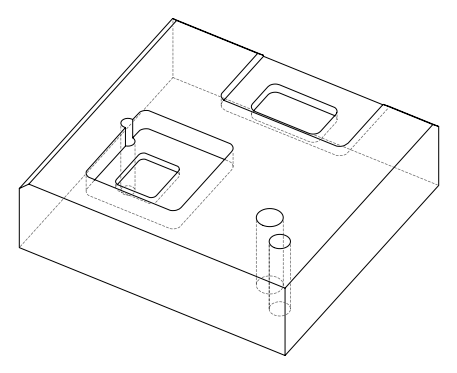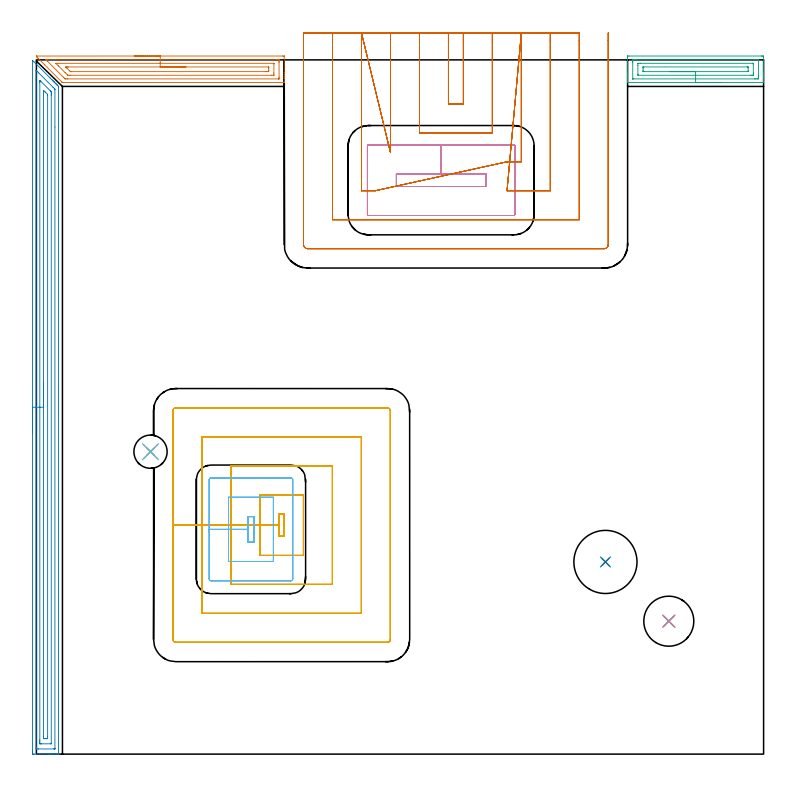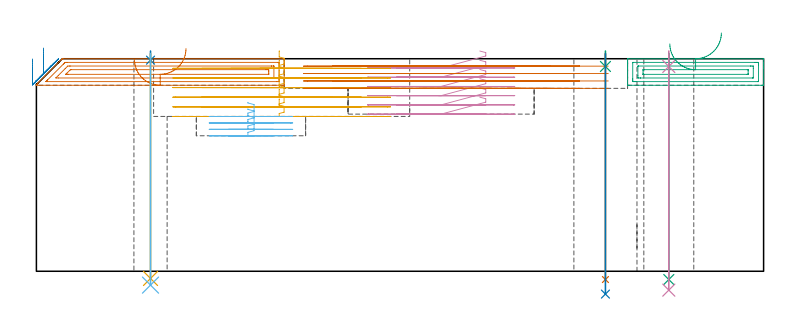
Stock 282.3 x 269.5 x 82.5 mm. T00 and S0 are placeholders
(PLAN: 16 operations, 10 tool changes, 47.2 min)
(1 AREA_MILL | FG_CHAMFER_SURFACE | UGT0205_001 | 3.16 min | 5422 mm3)
(2 AREA_MILL_1 | FG_CHAMFER_SURFACE_1 | UGT0205_001 | 8.69 min | 13393 mm3)
(3 AREA_MILL_2 | FG_CHAMFER_SURFACE_2 | UGT0205_001 | 1.92 min | 3113 mm3)
(4 MILL_RECTANGULAR_POCKET | POCKET_RECTANGULAR_STRAIGHT | UGT0201_133 | Follow Part, ap 3.75, ae 75% | 3.75 min | 64688 mm3)
(5 MILL_RECTANGULAR_POCKET_1 | POCKET_RECTANGULAR_STRAIGHT_1 | UGT0201_133 | Follow Part, ap 3.75, ae 75% | 11.74 min | 234609 mm3)
(6 MILL_RECTANGULAR_POCKET_2 | POCKET_RECTANGULAR_STRAIGHT_2 | NXT0201_013 | Follow Part, ap 2.5, ae 75% | 2.5 min | 15653 mm3)
(7 MILL_SLOT | SLOT_PARTIAL_RECTANGULAR | UGT0201_133 | Follow Part, ap 3.75, ae 75% | 13.18 min | 88226 mm3)
(8 SPOT_DRILL | STEP1HOLE | NXT0321_9005460120000 | 0.03 min | 15 mm3)
(9 SPOT_DRILL_1 | STEP1HOLE_1 | NXT0321_9005460120000 | 0.05 min | 189 mm3)
(10 SPOT_DRILL_2 | STEP1HOLE_2 | NXT0321_9005460120000 | 0.05 min | 175 mm3)
(11 DRILL_THROUGH_HOLE_INTO_CENTER | STEP1HOLE | NXT0301_042 | 0.35 min | 3009 mm3)
(12 DRILL_TO_ENLARGE_THROUGH_HOLE | STEP1HOLE | UGT0301_237 | 0.36 min | 6645 mm3)
(13 DRILL_THROUGH_HOLE_INTO_CENTER_1 | STEP1HOLE_1 | NXT0301_065 | 0.35 min | 5574 mm3)
(14 DRILL_TO_ENLARGE_THROUGH_HOLE_1 | STEP1HOLE_1 | UGT0301_058 | 0.38 min | 33098 mm3)
(15 DRILL_THROUGH_HOLE_INTO_CENTER_2 | STEP1HOLE_2 | NXT0301_065 | 0.35 min | 5584 mm3)
(16 DRILL_TO_ENLARGE_THROUGH_HOLE_2 | STEP1HOLE_2 | UGT0301_261 | 0.37 min | 18606 mm3)
(TOOL UGT0205_001 | Chamfer Mill 20 x 3 x 45 deg. | D20 FL50 Z2)
(TOOL UGT0201_133 | Carbide End Mill 15.0 | D15 FL30 Z4)
(TOOL NXT0201_013 | ENDMILL 10mm | D10 FL30 Z4)
(TOOL NXT0321_9005460120000 | NC Spot Drill, 142deg, 12mm, Carbide, Uncoated | D12 PA142 FL30 Z2)
(TOOL NXT0301_042 | Carbide Drill 7.1mm [860.1-0710-057A1-MM 2214] | D7.1 PA140 FL85 Z2)
(TOOL UGT0301_237 | Twist Drill 12.9 mm | D12.9 PA118 FL97 Z2)
(TOOL NXT0301_065 | Carbide Drill 9.4mm [860.1-0940-075A1-MM 2214] | D9.4 PA140 FL98 Z2)
(TOOL UGT0301_058 | Twist Drill 24.5 mm | D24.5 PA118 FL160 Z2)
(TOOL UGT0301_261 | Twist Drill 19.4 mm | D19.4 PA118 FL140 Z2)
(OP 1 AREA_MILL)
G17 G21 G94 G90
T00 M6
G54
G17 G0 G90 X38.071 Y270.997 S1061 M3
G43 Z92.5 H0
Z82.203
G94 G1 X38.109 Z81.331 F250.
X38.223 Z80.466
X38.412 Z79.615
X38.674 Z78.783
X39.008 Z77.977
X39.411 Z77.203
X39.879 Z76.467
X40.41 Z75.775
X41. Z75.132
X41.643 Z74.542
X42.335 Z74.011
X43.071 Z73.542
X43.845 Z73.14
X44.65 Z72.806
X45.482 Z72.543
X46.334 Y270.998 Z72.354
X47.199 Z72.24
X48.071 Z72.202
X95.641 Y271. Z72.2
X96.185 Y270.995 Z72.202
X96.19 Y270.992 Z72.205
X96.2 Y270.98 Z72.216
Y264.539 Z78.654
Y263.89 Z79.307
Y263.666 Z79.531
Y263.016 Z80.18
Y262.792 Z80.404
Y262.342 Z80.857
Y260.876 Z82.322
X96.197 Y260.786 Z82.407
X96.19 Y260.703 Z82.489
X96.086 Y260.7 Z82.5
X10.284
X10.105 Y260.705 Z82.491
X9.944 Y260.856 Z82.344
X9.909 Y260.892 Z82.308
X9.755 Y261.044 Z82.154
X3.209 Y267.598 Z75.602
X0.59 Y270.219 Z72.98
X0.504 Y270.306 Z72.892
X0.229 Y270.592 Z72.606
X0.171 Y270.656 Z72.542
X0.06 Y270.806 Z72.392
X0.001 Y270.885 Z72.311
X-0.047 Y270.964 Z72.229
X-0.023 Y270.977 Z72.219
X0. Y270.985 Z72.212
X0.046 Y270.995 Z72.204
X48.071 Y270.998 Z72.202
Y269.583 Z73.617
X93.174 Y269.585 Z73.615
X93.863 Y269.584 Z73.616
X94.066 Y269.582 Z73.618
X94.17 Y269.579 Z73.621
X94.19 Y269.546 Z73.654
X94.196 Y269.455 Z73.745
X94.199 Y268.908 Z74.292
X94.2 Y268.577 Z74.623
X94.199 Y262.792 Z80.408
X94.198 Y262.463 Z80.737
X94.19 Y262.131 Z81.069
X94.18 Y262.12 Z81.08
X94.163 Y262.118 Z81.082
X94.121 Y262.116 Z81.084
X94.035 Y262.115 Z81.085
X93.863 Y262.114 Z81.086
X12.063 Y262.115 Z81.085
X11.862
X11.174 Y262.121 Z81.079
X11.134 Y262.128 Z81.072
X11.088 Y262.17 Z81.03
X10.995 Y262.259 Z80.941
X10.814 Y262.438 Z80.762
X10.459 Y262.792 Z80.408
X4.349 Y268.908 Z74.292
X4.061 Y269.199 Z74.001
X3.725 Y269.545 Z73.655
X3.698 Y269.575 Z73.625
X3.735 Y269.577 Z73.623
X3.843 Y269.579 Z73.621
X4.061 Y269.581 Z73.619
X4.265
X48.071 Y269.583 Z73.617
Y268.169 Z75.031
X92.085 Y268.171 Z75.029
X92.131 Y268.17 Z75.03
X92.167 Y268.167 Z75.033
X92.185 Y268.165 Z75.035
X92.19 Y268.147 Z75.053
X92.196 Y268.034 Z75.166
X92.199 Y267.922 Z75.278
X92.2 Y264.426 Z78.774
X92.195 Y263.666 Z79.534
X92.193 Y263.559 Z79.641
X92.182 Y263.535 Z79.665
X92.153 Y263.533 Z79.667
X92.085 Y263.531 Z79.669
X91.335 Y263.529 Z79.671
X91.195 Y263.528 Z79.672
X13.091 Y263.529 Z79.671
X12.952 Y263.53 Z79.67
X12.195 Y263.536 Z79.664
X12.063 Y263.641 Z79.559
X12.037 Y263.666 Z79.534
X11.174 Y264.528 Z78.672
X8.506 Y267.198 Z76.002
X7.675 Y268.034 Z75.166
X7.617 Y268.098 Z75.102
X7.587 Y268.16 Z75.04
X8.506 Y268.167 Z75.033
X48.071 Y268.169 Z75.031
Y266.755 Z76.445
X90.105 Y266.756 Z76.444
X90.159 Y266.755 Z76.445
X90.183 Y266.753 Z76.447
X90.19 Y266.75 Z76.45
X90.193 Y266.738 Z76.462
X90.197 Y266.669 Z76.531
X90.2 Y266.391 Z76.809
Y266.287 Z76.913
X90.199 Y265.518 Z77.682
X90.198 Y265.413 Z77.787
X90.19 Y265.029 Z78.171
X90.174 Y264.949 Z78.251
X90.055 Y264.947 Z78.253
X89.894 Y264.944 Z78.256
X89.417 Y264.943 Z78.257
X89.007
X13.43
X13.311 Y264.945 Z78.255
X13.252 Y264.947 Z78.253
X13.226 Y264.949 Z78.251
X13.182 Y264.981 Z78.219
X12.952 Y265.201 Z77.999
X11.865 Y266.287 Z76.913
X11.675 Y266.478 Z76.722
X11.553 Y266.603 Z76.597
X11.461 Y266.701 Z76.499
X11.42 Y266.748 Z76.452
X11.431 Y266.749 Z76.451
X11.59 Y266.751 Z76.449
X12.063 Y266.753 Z76.447
X12.477
X48.071 Y266.755 Z76.445
X48.942 Z76.483
X49.807 Z76.597
X50.659 Z76.786
X51.491 Z77.048
X52.297 Z77.382
X53.071 Z77.785
X53.807 Z78.253
X54.499 Z78.784
X55.142 Z79.374
X55.731 Z80.017
X56.263 Z80.709
X56.731 Z81.445
X57.134 Z82.218
X57.468 Z83.024
X57.73 Z83.856
X57.919 Z84.708
X58.033 Z85.573
X58.071 Z86.445
G0 Z92.5
M5
M2
(OP 2 AREA_MILL_1)
G17 G21 G94 G90
T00 M6
G54
G17 G0 G90 X-1.5 Y124.65 S1061 M3
G43 Z92.5 H0
Z82.4
G94 G1 Y124.688 Z81.528 F250.
Y124.802 Z80.664
Y124.991 Z79.812
Y125.253 Z78.98
Y125.587 Z78.174
Y125.99 Z77.4
Y126.458 Z76.664
Y126.989 Z75.972
Y127.579 Z75.329
Y128.222 Z74.74
Y128.914 Z74.208
Y129.65 Z73.74
Y130.424 Z73.337
Y131.23 Z73.003
Y132.062 Z72.741
Y132.913 Z72.552
Y133.778 Z72.438
Y134.65 Z72.4
Y269.173
X-1.495 Y269.275 Z72.404
X-1.493 Y269.282 Z72.405
X-1.474 Y269.275 Z72.424
X-0.992 Y268.792 Z72.908
X5.333 Y262.468 Z79.23
X5.884 Y261.917 Z79.783
X5.927 Y261.874 Z79.825
X5.972 Y261.829 Z79.87
X6.18 Y261.62 Z80.079
X6.225 Y261.577 Z80.122
X6.269 Y261.531 Z80.168
X6.477 Y261.324 Z80.376
X6.522 Y261.279 Z80.419
X6.567 Y261.233 Z80.466
X6.773 Y261.027 Z80.672
X6.819 Y260.982 Z80.716
X6.865 Y260.935 Z80.764
X7.07 Y260.731 Z80.969
X7.116 Y260.685 Z81.013
X7.163 Y260.638 Z81.062
X7.366 Y260.434 Z81.265
X7.413 Y260.388 Z81.31
X7.461 Y260.34 Z81.36
X7.663 Y260.138 Z81.562
X7.71 Y260.091 Z81.607
X7.759 Y260.042 Z81.658
X7.959 Y259.841 Z81.858
X8.008 Y259.794 Z81.905
X8.325 Y259.475 Z82.225
X8.594 Y259.195 Z82.492
X8.6 Y258.85 Z82.5
Y0.174
X8.597 Y0.01 Z82.488
X8.545 Y0.007 Z82.437
X8.139 Y0. Z82.039
X7.81 Z81.709
X7.116 Z81.011
X5.878 Z79.775
X5.333 Z79.228
X4.714 Z78.609
X-0.908 Y0.001 Z72.99
X-1.152 Y0.003 Z72.746
X-1.492 Y0.007 Z72.406
X-1.494 Y0.033 Z72.404
X-1.499 Y0.621 Z72.401
X-1.5 Y1.214 Z72.4
Y134.65
X-0.086 Z73.814
Y265.175
X-0.085 Y265.245 Z73.815
X-0.081 Y265.384 Z73.819
X-0.079 Y265.416 Z73.821
X-0.077 Z73.823
X-0.055 Y265.4 Z73.845
X-0.016 Y265.364 Z73.884
X0.245 Y265.105 Z74.145
X0.875 Y264.475 Z74.775
X6.499 Y258.85 Z80.399
X7.116 Y258.226 Z81.016
X7.178 Y258.16 Z81.078
X7.183 Y258.027 Z81.083
X7.185 Y257.957 Z81.085
X7.186 Y243.433 Z81.086
X7.185 Y2.268 Z81.085
X7.182 Y2.129 Z81.082
X7.179 Y2.037 Z81.079
X7.174 Y2.008 Z81.074
X7.166 Y2.007 Z81.066
X7.116 Y2.004 Z81.016
X6.631 Y2. Z80.531
X0.875 Z74.775
X0.389 Y2.001 Z74.289
X-0.016 Y2.008 Z73.884
X-0.068 Y2.01 Z73.832
X-0.079 Y2.199 Z73.821
X-0.084 Y2.338 Z73.816
X-0.085 Y2.408 Z73.815
X-0.086 Y134.65 Z73.814
X1.328 Z75.228
X1.329 Y260.638 Z75.229
X1.33 Y261.076 Z75.23
X1.334 Y261.531 Z75.234
X1.335 Y261.552 Z75.235
X1.364 Y261.531 Z75.264
X1.767 Y261.132 Z75.667
X5.333 Y257.567 Z79.233
X5.583 Y257.313 Z79.483
X5.707 Y257.183 Z79.607
X5.765 Y257.121 Z79.665
X5.766 Y257.063 Z79.666
X5.77 Y256.626 Z79.67
X5.771 Y256.17 Z79.671
X5.772 Y255.73 Z79.672
X5.771 Y4.195 Z79.671
X5.769 Y4.085 Z79.669
X5.767 Y4.031 Z79.667
X5.765 Y4.012 Z79.665
X5.721 Y4.009 Z79.621
X5.526 Y4.002 Z79.426
X1.961 Y4. Z75.861
X1.767 Y4.001 Z75.667
X1.573 Y4.002 Z75.473
X1.443 Y4.006 Z75.343
X1.345 Y4.01 Z75.245
X1.335 Y4.05 Z75.235
X1.333 Y4.195 Z75.233
X1.33 Y4.633 Z75.23
X1.329 Y5.088 Z75.229
X1.328 Y5.528 Z75.228
Y134.65
X2.743 Z76.643
Y257.418
X2.745 Y257.595 Z76.645
X2.747 Y257.682 Z76.647
X2.748 Y257.689 Z76.648
X2.758 Y257.683 Z76.658
X2.794 Y257.652 Z76.694
X3.388 Y257.063 Z77.288
X3.55 Y256.901 Z77.45
X4.279 Y256.17 Z78.179
X4.328 Y256.116 Z78.228
X4.35 Y256.089 Z78.25
X4.352 Y256.068 Z78.252
X4.355 Y255.968 Z78.255
X4.357 Y255.765 Z78.257
Y6.875
X4.352 Y6.071 Z78.252
X4.351 Y6.021 Z78.251
X4.313 Y6.01 Z78.213
X4.205 Y6.006 Z78.105
X3.987 Y6.002 Z77.887
X3.532 Y6. Z77.432
X3.106 Y6.002 Z77.006
X2.893 Y6.006 Z76.793
X2.787 Y6.01 Z76.687
X2.749 Y6.018 Z76.649
X2.743 Y6.875 Z76.643
Y134.65
Y135.521 Z76.681
Y136.386 Z76.795
Y137.238 Z76.983
Y138.07 Z77.246
Y138.876 Z77.58
Y139.65 Z77.982
Y140.386 Z78.451
Y141.078 Z78.982
Y141.721 Z79.572
Y142.31 Z80.215
Y142.841 Z80.907
Y143.31 Z81.643
Y143.713 Z82.416
Y144.047 Z83.222
Y144.309 Z84.054
Y144.498 Z84.906
Y144.612 Z85.771
Y144.65 Z86.643
G0 Z92.5
M5
M2
(OP 3 AREA_MILL_2)
G17 G21 G94 G90
T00 M6
G54
G17 G0 G90 X265.9 Y260.7 S1061 M3
G43 Z92.5 H0
G94 G1 X265.862 Z91.628 F250.
X265.748 Z90.763
X265.559 Z89.912
X265.297 Z89.08
X264.963 Z88.274
X264.56 Z87.5
X264.092 Z86.764
X263.56 Z86.072
X262.971 Z85.429
X262.328 Z84.839
X261.636 Z84.308
X260.9 Z83.84
X260.126 Z83.437
X259.32 Z83.103
X258.488 Z82.841
X257.636 Z82.652
X256.772 Z82.538
X255.9 Z82.5
X229.632
X229.51 Y260.702 Z82.489
X229.503 Y260.799 Z82.393
X229.5 Y260.904 Z82.295
Y261.563 Z81.637
Y262.273 Z80.926
Y262.792 Z80.404
Y263.051 Z80.146
Y263.666 Z79.531
Y263.925 Z79.273
Y264.539 Z78.655
Y270.656 Z72.541
X229.504 Y270.967 Z72.23
X229.51 Y270.992 Z72.205
X229.536 Y270.999 Z72.198
X230.077 Y271. Z72.2
X281.372
X281.723 Y270.999 Z72.201
X282.069 Y270.996 Z72.202
X282.29 Y270.992 Z72.204
X282.3 Y270.656 Z72.541
Y264.539 Z78.655
Y263.925 Z79.273
Y263.666 Z79.531
Y263.051 Z80.146
Y262.792 Z80.404
Y262.273 Z80.926
Y260.904 Z82.295
X282.297 Y260.799 Z82.393
X282.29 Y260.702 Z82.489
X282.168 Y260.7 Z82.5
X255.9
Y262.114 Z81.086
X231.858 Y262.115 Z81.085
X231.656 Y262.116 Z81.084
X231.533 Y262.12 Z81.08
X231.51 Y262.121 Z81.079
X231.506 Y262.137 Z81.063
X231.503 Y262.157 Z81.043
X231.5 Y262.269 Z80.931
Y268.386 Z74.814
X231.503 Y268.908 Z74.292
X231.507 Y269.253 Z73.947
X231.523 Y269.579 Z73.621
X231.858 Y269.583 Z73.617
X232.059 Y269.585 Z73.615
X232.749 Y269.586 Z73.614
X232.949
X279.942 Y269.585 Z73.615
X280.144 Y269.584 Z73.616
X280.267 Y269.58 Z73.62
X280.29 Y269.579 Z73.621
X280.294 Y269.563 Z73.637
X280.297 Y269.544 Z73.656
X280.3 Y269.431 Z73.769
Y263.314 Z79.886
X280.297 Y262.792 Z80.408
X280.293 Y262.447 Z80.753
X280.277 Y262.121 Z81.079
X279.942 Y262.117 Z81.083
X279.741 Y262.115 Z81.085
X279.051 Y262.114 Z81.086
X278.851
X255.9
Y263.528 Z79.672
X233.778 Y263.529 Z79.671
X233.639 Y263.532 Z79.668
X233.51 Y263.536 Z79.664
X233.504 Y263.666 Z79.534
X233.501 Y263.801 Z79.399
X233.5 Y267.297 Z75.903
X233.505 Y268.034 Z75.166
X233.507 Y268.164 Z75.036
X233.639 Y268.166 Z75.034
X234.39 Y268.171 Z75.029
X234.529 Y268.172 Z75.028
X278.022 Y268.171 Z75.029
X278.161 Y268.168 Z75.032
X278.29 Y268.164 Z75.036
X278.296 Y268.034 Z75.166
X278.299 Y267.899 Z75.301
X278.3 Y264.403 Z78.797
X278.295 Y263.666 Z79.534
X278.293 Y263.536 Z79.664
X278.161 Y263.534 Z79.666
X277.41 Y263.529 Z79.671
X277.271 Y263.528 Z79.672
X255.9
Y264.943 Z78.257
X235.899
X235.608 Y264.945 Z78.255
X235.556 Y264.947 Z78.253
X235.51 Y264.951 Z78.249
X235.508 Y265.023 Z78.177
X235.501 Y265.334 Z77.866
X235.5 Y266.287 Z76.913
X235.505 Y266.684 Z76.516
X235.509 Y266.733 Z76.467
X235.512 Y266.75 Z76.45
X235.544 Y266.752 Z76.448
X235.671 Y266.755 Z76.445
X235.831 Y266.757 Z76.443
X275.901
X276.192 Y266.755 Z76.445
X276.244 Y266.753 Z76.447
X276.29 Y266.749 Z76.451
X276.292 Y266.677 Z76.523
X276.299 Y266.366 Z76.834
X276.3 Y265.413 Z77.787
X276.295 Y265.016 Z78.184
X276.291 Y264.967 Z78.233
X276.288 Y264.95 Z78.25
X276.256 Y264.948 Z78.252
X276.129 Y264.945 Z78.255
X275.969 Y264.943 Z78.257
X255.9
X255.028 Z78.295
X254.164 Z78.409
X253.312 Z78.598
X252.48 Z78.86
X251.674 Z79.194
X250.9 Z79.597
X250.164 Z80.066
X249.472 Z80.597
X248.829 Z81.186
X248.24 Z81.829
X247.708 Z82.522
X247.24 Z83.257
X246.837 Z84.031
X246.503 Z84.837
X246.241 Z85.669
X246.052 Z86.521
X245.938 Z87.386
X245.9 Z88.257
G0 Z92.5
M5
M2
(OP 4 MILL_RECTANGULAR_POCKET)
G17 G21 G94 G90
T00 M6
G54
G17 G0 G90 X172.131 Y220.35 S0 M3
G43 Z92.5 H0
Z85.5
G94 G1 X174.45 Z84.878 F250.
Y225.25 Z83.566
X157.1 Z78.917
X139.75 F500.
Y220.35
X174.45
Y225.25
X157.1
Y236.5
X128.9
G3 X128.5 Y236.1 R0.4
G1 Y209.5
G3 X128.9 Y209.1 R0.4
G1 X185.3
G3 X185.7 Y209.5 R0.4
G1 Y236.1
G3 X185.3 Y236.5 R0.4
G1 X157.1
X156.1
G0 X172.131 Y220.35 Z81.917
G1 X174.45 Z81.295 F250.
Y225.25 Z79.982
X157.1 Z75.333
X139.75 F500.
Y220.35
X174.45
Y225.25
X157.1
Y236.5
X128.9
G3 X128.5 Y236.1 R0.4
G1 Y209.5
G3 X128.9 Y209.1 R0.4
G1 X185.3
G3 X185.7 Y209.5 R0.4
G1 Y236.1
G3 X185.3 Y236.5 R0.4
G1 X157.1
X156.1
G0 X172.131 Y220.35 Z78.333
G1 X174.45 Z77.712 F250.
Y225.25 Z76.399
X157.1 Z71.75
X139.75 F500.
Y220.35
X174.45
Y225.25
X157.1
Y236.5
X128.9
G3 X128.5 Y236.1 R0.4
G1 Y209.5
G3 X128.9 Y209.1 R0.4
G1 X185.3
G3 X185.7 Y209.5 R0.4
G1 Y236.1
G3 X185.3 Y236.5 R0.4
G1 X157.1
X156.1
G0 X172.131 Y220.35 Z74.75
G1 X174.45 Z74.129 F250.
Y225.25 Z72.816
X157.1 Z68.167
X139.75 F500.
Y220.35
X174.45
Y225.25
X157.1
Y236.5
X128.9
G3 X128.5 Y236.1 R0.4
G1 Y209.5
G3 X128.9 Y209.1 R0.4
G1 X185.3
G3 X185.7 Y209.5 R0.4
G1 Y236.1
G3 X185.3 Y236.5 R0.4
G1 X157.1
X156.1
G0 X172.131 Y220.35 Z71.167
G1 X174.45 Z70.545 F250.
Y225.25 Z69.232
X157.1 Z64.583
X139.75 F500.
Y220.35
X174.45
Y225.25
X157.1
Y236.5
X128.9
G3 X128.5 Y236.1 R0.4
G1 Y209.5
G3 X128.9 Y209.1 R0.4
G1 X185.3
G3 X185.7 Y209.5 R0.4
G1 Y236.1
G3 X185.3 Y236.5 R0.4
G1 X157.1
X156.1
G0 X172.131 Y220.35 Z67.583
G1 X174.45 Z66.962 F250.
Y225.25 Z65.649
X157.1 Z61.
X139.75 F500.
Y220.35
X174.45
Y225.25
X157.1
Y236.5
X128.9
G3 X128.5 Y236.1 R0.4
G1 Y209.5
G3 X128.9 Y209.1 R0.4
G1 X185.3
G3 X185.7 Y209.5 R0.4
G1 Y236.1
G3 X185.3 Y236.5 R0.4
G1 X157.1
X156.1
G0 Z92.5
M5
M2
(OP 5 MILL_RECTANGULAR_POCKET_1)
G17 G21 G94 G90
T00 M6
G54
G17 G0 G90 X94.329 Y93.15 S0 M3
G43 Z92.5 H0
Z85.5
G94 G1 X94.25 Z85.479 F250.
Y84.65 Z83.201
X96.15 Z82.692
Y93.15 Z80.414
X94.25 Z79.905
Y88.9 Z78.767
Y84.65 F500.
X96.15
Y93.15
X94.25
Y88.9
X86.75
Y77.15
X103.65
Y100.65
X86.75
Y88.9
X75.5
Y65.9
X114.9
Y111.9
X75.5
Y88.9
X64.25
Y54.65
X126.15
Y123.15
X64.25
Y88.9
X53.
Y44.5
G3 X54.1 Y43.4 R1.1
G1 X136.3
G3 X137.4 Y44.5 R1.1
G1 Y133.3
G3 X136.3 Y134.4 R1.1
G1 X54.1
G3 X53. Y133.3 R1.1
G1 Y88.9
Y87.9
G0 X94.329 Y93.15 Z81.767
G1 X94.25 Z81.745 F250.
Y84.65 Z79.468
X96.15 Z78.959
Y93.15 Z76.681
X94.25 Z76.172
Y88.9 Z75.033
Y84.65 F500.
X96.15
Y93.15
X94.25
Y88.9
X86.75
Y77.15
X103.65
Y100.65
X86.75
Y88.9
X75.5
Y65.9
X114.9
Y111.9
X75.5
Y88.9
X64.25
Y54.65
X126.15
Y123.15
X64.25
Y88.9
X53.
Y44.5
G3 X54.1 Y43.4 R1.1
G1 X136.3
G3 X137.4 Y44.5 R1.1
G1 Y133.3
G3 X136.3 Y134.4 R1.1
G1 X54.1
G3 X53. Y133.3 R1.1
G1 Y88.9
Y87.9
G0 X94.329 Y93.15 Z78.033
G1 X94.25 Z78.012 F250.
Y84.65 Z75.735
X96.15 Z75.225
Y93.15 Z72.948
X94.25 Z72.439
Y88.9 Z71.3
Y84.65 F500.
X96.15
Y93.15
X94.25
Y88.9
X86.75
Y77.15
X103.65
Y100.65
X86.75
Y88.9
X75.5
Y65.9
X114.9
Y111.9
X75.5
Y88.9
X64.25
Y54.65
X126.15
Y123.15
X64.25
Y88.9
X53.
Y44.5
G3 X54.1 Y43.4 R1.1
G1 X136.3
G3 X137.4 Y44.5 R1.1
G1 Y133.3
G3 X136.3 Y134.4 R1.1
G1 X54.1
G3 X53. Y133.3 R1.1
G1 Y88.9
Y87.9
G0 X94.329 Y93.15 Z74.3
G1 X94.25 Z74.279 F250.
Y84.65 Z72.001
X96.15 Z71.492
Y93.15 Z69.215
X94.25 Z68.705
Y88.9 Z67.567
Y84.65 F500.
X96.15
Y93.15
X94.25
Y88.9
X86.75
Y77.15
X103.65
Y100.65
X86.75
Y88.9
X75.5
Y65.9
X114.9
Y111.9
X75.5
Y88.9
X64.25
Y54.65
X126.15
Y123.15
X64.25
Y88.9
X53.
Y44.5
G3 X54.1 Y43.4 R1.1
G1 X136.3
G3 X137.4 Y44.5 R1.1
G1 Y133.3
G3 X136.3 Y134.4 R1.1
G1 X54.1
G3 X53. Y133.3 R1.1
G1 Y88.9
Y87.9
G0 X94.329 Y93.15 Z70.567
G1 X94.25 Z70.545 F250.
Y84.65 Z68.268
X96.15 Z67.759
Y93.15 Z65.481
X94.25 Z64.972
Y88.9 Z63.833
Y84.65 F500.
X96.15
Y93.15
X94.25
Y88.9
X86.75
Y77.15
X103.65
Y100.65
X86.75
Y88.9
X75.5
Y65.9
X114.9
Y111.9
X75.5
Y88.9
X64.25
Y54.65
X126.15
Y123.15
X64.25
Y88.9
X53.
Y44.5
G3 X54.1 Y43.4 R1.1
G1 X136.3
G3 X137.4 Y44.5 R1.1
G1 Y133.3
G3 X136.3 Y134.4 R1.1
G1 X54.1
G3 X53. Y133.3 R1.1
G1 Y88.9
Y87.9
G0 X94.329 Y93.15 Z66.833
G1 X94.25 Z66.812 F250.
Y84.65 Z64.535
X96.15 Z64.025
Y93.15 Z61.748
X94.25 Z61.239
Y88.9 Z60.1
Y84.65 F500.
X96.15
Y93.15
X94.25
Y88.9
X86.75
Y77.15
X103.65
Y100.65
X86.75
Y88.9
X75.5
Y65.9
X114.9
Y111.9
X75.5
Y88.9
X64.25
Y54.65
X126.15
Y123.15
X64.25
Y88.9
X53.
Y44.5
G3 X54.1 Y43.4 R1.1
G1 X136.3
G3 X137.4 Y44.5 R1.1
G1 Y133.3
G3 X136.3 Y134.4 R1.1
G1 X54.1
G3 X53. Y133.3 R1.1
G1 Y88.9
Y87.9
G0 Z92.5
M5
M2
(OP 6 MILL_RECTANGULAR_POCKET_2)
G17 G21 G94 G90
T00 M6
G54
G17 G0 G90 X82.1 Y83.145 S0 M3
G43 Z92.5 H0
Z65.567
G94 G1 Y82.3 Z65.34 F250.
X84.5 Z64.697
Y92.2 Z62.044
X82.1 Z61.401
Y87.25 Z60.075
Y82.3 F500.
X84.5
Y92.2
X82.1
Y87.25
X74.6
Y74.8
X92.
Y99.7
X74.6
Y87.25
X67.1
Y68.
G3 X67.8 Y67.3 R0.7
G1 X98.8
G3 X99.5 Y68. R0.7
G1 Y106.5
G3 X98.8 Y107.2 R0.7
G1 X67.8
G3 X67.1 Y106.5 R0.7
G1 Y87.25
Y86.25
G0 X82.1 Y83.145 Z63.075
G1 Y82.3 Z62.849 F250.
X84.5 Z62.205
Y92.2 Z59.553
X82.1 Z58.91
Y87.25 Z57.583
Y82.3 F500.
X84.5
Y92.2
X82.1
Y87.25
X74.6
Y74.8
X92.
Y99.7
X74.6
Y87.25
X67.1
Y68.
G3 X67.8 Y67.3 R0.7
G1 X98.8
G3 X99.5 Y68. R0.7
G1 Y106.5
G3 X98.8 Y107.2 R0.7
G1 X67.8
G3 X67.1 Y106.5 R0.7
G1 Y87.25
Y86.25
G0 X82.1 Y83.145 Z60.583
G1 Y82.3 Z60.357 F250.
X84.5 Z59.714
Y92.2 Z57.061
X82.1 Z56.418
Y87.25 Z55.092
Y82.3 F500.
X84.5
Y92.2
X82.1
Y87.25
X74.6
Y74.8
X92.
Y99.7
X74.6
Y87.25
X67.1
Y68.
G3 X67.8 Y67.3 R0.7
G1 X98.8
G3 X99.5 Y68. R0.7
G1 Y106.5
G3 X98.8 Y107.2 R0.7
G1 X67.8
G3 X67.1 Y106.5 R0.7
G1 Y87.25
Y86.25
G0 X82.1 Y83.145 Z58.092
G1 Y82.3 Z57.865 F250.
X84.5 Z57.222
Y92.2 Z54.569
X82.1 Z53.926
Y87.25 Z52.6
Y82.3 F500.
X84.5
Y92.2
X82.1
Y87.25
X74.6
Y74.8
X92.
Y99.7
X74.6
Y87.25
X67.1
Y68.
G3 X67.8 Y67.3 R0.7
G1 X98.8
G3 X99.5 Y68. R0.7
G1 Y106.5
G3 X98.8 Y107.2 R0.7
G1 X67.8
G3 X67.1 Y106.5 R0.7
G1 Y87.25
Y86.25
G0 Z92.5
M5
M2
(OP 7 MILL_SLOT)
G17 G21 G94 G90
T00 M6
G54
G17 G0 G90 X159.944 Y280. S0 M3
G43 Z92.5 H0
Z79.625
G94 G1 X159.95 Y277. F250.
Y276.887 F500.
Y252.45
X165.75
Y276.887
Y277.
X165.756 Y280. F250.
X148.692
X148.7 Y277.
Y276.887 F500.
Y241.2
X177.
Y276.887
Y277.
X177.008 Y280. F250.
X137.44
X137.45 Y277.
Y276.887 F500.
Y236.5
Y233.5 F250.
X126.185 Y280. F500.
X126.2 Y277. F250.
Y276.887 F500.
Y218.7
X128.5
X131.5 F250.
X182.7 Y229.95 F500.
X185.7 F250.
X188.25 F500.
Y276.887
Y277.
X188.26 Y280. F250.
X182.7 Y218.7 F500.
X185.7 F250.
X199.5 F500.
Y276.887
Y277.
X199.515 Y280. F250.
X114.919
X114.949 Y277.
X114.95 Y276.887 F500.
Y207.45
X210.75
Y276.887
X210.751 Y277.
X210.781 Y280. F250.
X103.7 Y279.887
Y276.887
Y197.8 F500.
G3 X105.3 Y196.2 R1.6
G1 X220.4
G3 X222. Y197.8 R1.6
G1 Y276.887
Y279.887 F250.
G0 X159.95 Y280. Z76.75
G1 Y277.
Y252.45 F500.
X165.75
Y277.
Y280. F250.
X148.7
Y277.
Y241.2 F500.
X177.
Y277.
Y280. F250.
X137.45
Y277.
Y236.5 F500.
Y233.5 F250.
X126.2 Y280. F500.
Y277. F250.
Y218.7 F500.
X128.5
X131.5 F250.
X182.7 Y229.95 F500.
X185.7 F250.
X188.25 F500.
Y277.
Y280. F250.
X182.7 Y218.7 F500.
X185.7 F250.
X199.5 F500.
Y277.
Y280. F250.
X114.95
Y277.
Y207.45 F500.
X210.75
Y277.
Y280. F250.
X103.7
Y277.
Y197.8 F500.
G3 X105.3 Y196.2 R1.6
G1 X220.4
G3 X222. Y197.8 R1.6
G1 Y277.
Y280. F250.
G0 X159.95 Z73.875
G1 Y277.
Y252.45 F500.
X165.75
Y277.
Y280. F250.
X148.7
Y277.
Y241.2 F500.
X177.
Y277.
Y280. F250.
X137.45
Y277.
Y236.5 F500.
Y233.5 F250.
X126.2 Y280. F500.
Y277. F250.
Y218.7 F500.
X128.5
X131.5 F250.
X182.7 Y229.95 F500.
X185.7 F250.
X188.25 F500.
Y277.
Y280. F250.
X182.7 Y218.7 F500.
X185.7 F250.
X199.5 F500.
Y277.
Y280. F250.
X114.95
Y277.
Y207.45 F500.
X210.75
Y277.
Y280. F250.
X103.7
Y277.
Y197.8 F500.
G3 X105.3 Y196.2 R1.6
G1 X220.4
G3 X222. Y197.8 R1.6
G1 Y277.
Y280. F250.
G0 X159.95 Z71.
G1 Y277.
Y252.45 F500.
X165.75
Y277.
Y280. F250.
X148.7
Y277.
Y241.2 F500.
X177.
Y277.
Y280. F250.
X137.45
Y277.
Y236.5 F500.
Y233.5 F250.
X126.2 Y280. F500.
Y277. F250.
Y218.7 F500.
X128.5
X131.5 F250.
X182.7 Y229.95 F500.
X185.7 F250.
X188.25 F500.
Y277.
Y280. F250.
X182.7 Y218.7 F500.
X185.7 F250.
X199.5 F500.
Y277.
Y280. F250.
X114.95
Y277.
Y207.45 F500.
X210.75
Y277.
Y280. F250.
X103.7
Y277.
Y197.8 F500.
G3 X105.3 Y196.2 R1.6
G1 X220.4
G3 X222. Y197.8 R1.6
G1 Y277.
Y280. F250.
G0 Z92.5
M5
M2
(OP 8 SPOT_DRILL)
G17 G21 G94 G90
T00 M6
G54
G17 G0 G90 X44.3 Y117.4 S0 M3
G43 Z92.5 H0
G94 G81 G98 Z81.945 F250. R85.5
G80
M5
M2
(OP 9 SPOT_DRILL_1)
G17 G21 G94 G90
T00 M6
G54
G17 G0 G90 X220.9 Y74.6 S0 M3
G43 Z92.5 H0
G94 G81 G98 Z79.5 F250. R85.5
G80
M5
M2
(OP 10 SPOT_DRILL_2)
G17 G21 G94 G90
T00 M6
G54
G17 G0 G90 X245.5 Y51.6 S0 M3
G43 Z92.5 H0
G94 G81 G98 Z79.5 F250. R85.5
G80
M5
M2
(OP 11 DRILL_THROUGH_HOLE_INTO_CENTER)
G17 G21 G94 G90
T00 M6
G54
G17 G0 G90 X44.3 Y117.4 S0 M3
G43 Z92.5 H1
G94 G73 G98 Z-2.792 F250. Q6.561 R84.5
G80
M5
M2
(OP 12 DRILL_TO_ENLARGE_THROUGH_HOLE)
G17 G21 G94 G90
T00 M6
G54
G17 G0 G90 X44.3 Y117.4 S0 M3
G43 Z92.5 H0
G94 G73 G98 Z-5.376 F250. Q12.554 R84.5
G80
M5
M2
(OP 13 DRILL_THROUGH_HOLE_INTO_CENTER_1)
G17 G21 G94 G90
T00 M6
G54
G17 G0 G90 X220.9 Y74.6 S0 M3
G43 Z92.5 H1
G94 G73 G98 Z-3.211 F250. Q8.571 R84.5
G80
M5
M2
(OP 14 DRILL_TO_ENLARGE_THROUGH_HOLE_1)
G17 G21 G94 G90
T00 M6
G54
G17 G0 G90 X220.9 Y74.6 S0 M3
G43 Z92.5 H0
G94 G73 G98 Z-8.861 F250. Q22.84 R84.5
G80
M5
M2
(OP 15 DRILL_THROUGH_HOLE_INTO_CENTER_2)
G17 G21 G94 G90
T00 M6
G54
G17 G0 G90 X245.5 Y51.6 S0 M3
G43 Z92.5 H1
G94 G73 G98 Z-3.211 F250. Q8.571 R84.5
G80
M5
M2
(OP 16 DRILL_TO_ENLARGE_THROUGH_HOLE_2)
G17 G21 G94 G90
T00 M6
G54
G17 G0 G90 X245.5 Y51.6 S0 M3
G43 Z92.5 H0
G94 G73 G98 Z-7.328 F250. Q17.966 R84.5
G80
M5
M2
